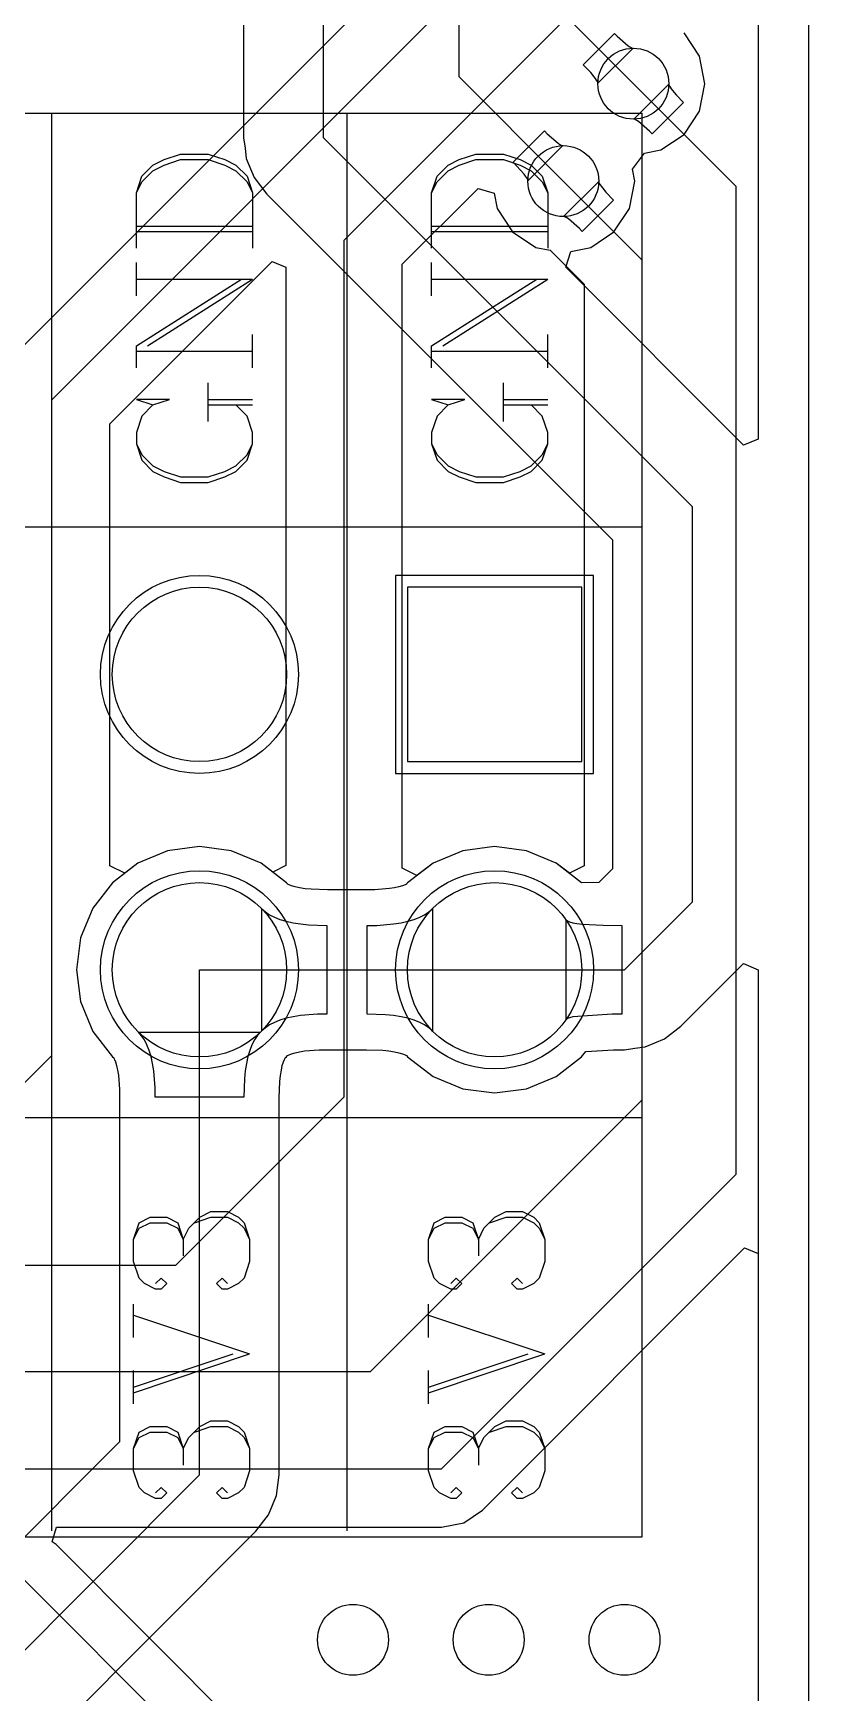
# Model space of a CAD drawing. Header units: millimetres. Extents: x 36 to 139, y 37 to 145.
# Drawn here: x 132.17 to 138.85, y 86.07 to 100.35 of the extents above; entities that cross this region are included whole.
import ezdxf

# ---------------------------------------------------------------- set-up
doc = ezdxf.new("R2010")
doc.units = ezdxf.units.MM
for name, color, linetype in [('BottomLayer', 5, 'Continuous'), ('BottomSolder', 6, 'Continuous'), ('KeepOutLayer', 6, 'Continuous'), ('MultiLayer', 9, 'Continuous'), ('TopLayer', 1, 'Continuous'), ('TopOverlay', 2, 'Continuous'), ('TopSolder', 216, 'Continuous')]:
    doc.layers.add(name, color=color, linetype=linetype)

# ---------------------------------------------------------------- blocks, each defined once
blk = doc.blocks.new('HDR2X11_28')
at = {"layer": 'BottomLayer'}
for p, q in [((-0.75, 0.75), (-0.75, -0.75)), ((0.75, 0.75), (-0.75, 0.75)), ((0.75, -0.75), (0.75, 0.75)), ((-0.75, -0.75), (0.75, -0.75))]:
    blk.add_line(p, q, dxfattribs=at)
for centre in [(0, 2.54), (2.54, 2.54), (2.54, 0)]:
    blk.add_circle(centre, 0.75, dxfattribs=at)
at = {"layer": 'BottomSolder'}
for p, q in [((-0.852, 0.852), (-0.852, -0.852)), ((0.852, 0.852), (-0.852, 0.852)), ((0.852, -0.852), (0.852, 0.852)), ((-0.852, -0.852), (0.852, -0.852))]:
    blk.add_line(p, q, dxfattribs=at)
for centre in [(0, 2.54), (2.54, 2.54), (2.54, 0)]:
    blk.add_circle(centre, 0.852, dxfattribs=at)
at = {"layer": 'MultiLayer'}
for p, q in [((-0.75, 0.75), (-0.75, -0.75)), ((0.75, 0.75), (-0.75, 0.75)), ((0.75, -0.75), (0.75, 0.75)), ((-0.75, -0.75), (0.75, -0.75))]:
    blk.add_line(p, q, dxfattribs=at)
for centre in [(0, 2.54), (2.54, 2.54), (2.54, 0)]:
    blk.add_circle(centre, 0.75, dxfattribs=at)
at = {"layer": 'TopLayer'}
for p, q in [((-0.75, 0.75), (-0.75, -0.75)), ((0.75, 0.75), (-0.75, 0.75)), ((0.75, -0.75), (0.75, 0.75)), ((-0.75, -0.75), (0.75, -0.75))]:
    blk.add_line(p, q, dxfattribs=at)
for centre in [(0, 2.54), (2.54, 2.54), (2.54, 0)]:
    blk.add_circle(centre, 0.75, dxfattribs=at)
at = {"layer": 'TopOverlay'}
for p, q in [((-1.27, 3.81), (-1.27, -1.27)), ((26.67, 3.81), (-1.27, 3.81)), ((26.67, -1.27), (-1.27, -1.27))]:
    blk.add_line(p, q, dxfattribs=at)
at = {"layer": 'TopSolder'}
for p, q in [((-0.852, 0.852), (-0.852, -0.852)), ((0.852, 0.852), (-0.852, 0.852)), ((0.852, -0.852), (0.852, 0.852)), ((-0.852, -0.852), (0.852, -0.852))]:
    blk.add_line(p, q, dxfattribs=at)
for centre in [(0, 2.54), (2.54, 2.54), (2.54, 0)]:
    blk.add_circle(centre, 0.852, dxfattribs=at)

msp = doc.modelspace()

# ---------------------------------------------------------------- linework, layer by layer
at = {"layer": 'BottomLayer'}
for p, q in [((138.413, 129.486), (138.413, 96.856)), ((134.671, 99.447), (134.671, 110.961)), ((133.984, 110.676), (133.984, 99.447)), ((135.839, 99.97), (135.839, 103.297)), ((136.703, 100.547), (137.338, 99.912)), ((136.906, 100.075), (137.175, 100.344)), ((137.175, 100.344), (137.2, 100.32)), ((137.908, 100.148), (137.774, 100.348)), ((137.335, 100.217), (137.033, 99.915)), ((137.2, 100.32), (137.294, 100.237)), ((137.294, 100.237), (137.307, 100.228)), ((137.307, 100.228), (137.318, 100.222)), ((137.318, 100.222), (137.327, 100.218)), ((137.327, 100.218), (137.335, 100.217)), ((136.971, 100.007), (136.906, 100.075)), ((137.954, 99.912), (137.908, 100.148)), ((135.839, 99.97), (136.735, 99.074)), ((137.001, 99.971), (136.971, 100.007)), ((137.013, 99.956), (137.001, 99.971)), ((137.022, 99.943), (137.013, 99.956)), ((137.028, 99.932), (137.022, 99.943)), ((137.032, 99.922), (137.028, 99.932)), ((137.033, 99.915), (137.032, 99.922)), ((137.908, 99.676), (137.954, 99.912)), ((137.774, 99.476), (137.908, 99.676)), ((136.303, 99.237), (136.572, 99.506)), ((136.572, 99.506), (136.597, 99.482)), ((136.597, 99.482), (136.691, 99.399)), ((137.574, 99.342), (137.774, 99.476)), ((133.984, 99.447), (133.984, 99.447)), ((133.984, 99.447), (133.996, 99.358)), ((133.996, 99.358), (134.007, 99.27)), ((134.671, 99.447), (137.846, 96.272)), ((136.732, 99.379), (136.431, 99.077)), ((136.691, 99.399), (136.704, 99.39)), ((136.704, 99.39), (136.716, 99.384)), ((136.716, 99.384), (136.725, 99.38)), ((136.725, 99.38), (136.732, 99.379)), ((137.434, 99.314), (137.574, 99.342)), ((134.007, 99.27), (134.076, 99.104)), ((136.368, 99.169), (136.303, 99.237)), ((137.331, 99.177), (137.434, 99.314)), ((134.076, 99.104), (134.185, 98.962)), ((136.399, 99.133), (136.368, 99.169)), ((136.41, 99.118), (136.399, 99.133)), ((136.419, 99.105), (136.41, 99.118)), ((136.426, 99.093), (136.419, 99.105)), ((136.429, 99.084), (136.426, 99.093)), ((136.431, 99.077), (136.429, 99.084)), ((137.305, 98.838), (137.352, 99.074)), ((137.352, 99.074), (137.331, 99.177)), ((134.185, 98.962), (137.159, 95.988)), ((137.171, 98.638), (137.305, 98.838)), ((136.971, 98.504), (137.171, 98.638)), ((136.799, 98.47), (136.971, 98.504)), ((136.756, 98.333), (136.799, 98.47)), ((138.286, 96.804), (136.756, 98.333)), ((138.413, 96.856), (138.286, 96.804)), ((137.846, 92.876), (137.846, 96.272)), ((137.159, 95.988), (137.159, 93.161)), ((133.604, 93.351), (133.33, 93.315)), ((133.878, 93.315), (133.604, 93.351)), ((136.144, 93.351), (135.87, 93.315)), ((136.418, 93.315), (136.144, 93.351)), ((133.074, 93.209), (132.855, 93.041)), ((133.33, 93.315), (133.074, 93.209)), ((134.134, 93.209), (133.878, 93.315)), ((134.353, 93.041), (134.134, 93.209)), ((135.614, 93.209), (135.395, 93.041)), ((135.87, 93.315), (135.614, 93.209)), ((136.674, 93.209), (136.418, 93.315)), ((136.893, 93.041), (136.674, 93.209)), ((137.159, 93.161), (137.04, 93.042)), ((132.855, 93.041), (132.687, 92.822)), ((134.361, 93.03), (134.353, 93.041)), ((134.363, 93.029), (134.361, 93.03)), ((134.375, 93.023), (134.363, 93.029)), ((134.397, 93.014), (134.375, 93.023)), ((134.427, 93.005), (134.397, 93.014)), ((134.466, 92.997), (134.427, 93.005)), ((134.513, 92.989), (134.466, 92.997)), ((134.565, 92.984), (134.513, 92.989)), ((134.706, 92.979), (134.565, 92.984)), ((135.045, 92.979), (134.706, 92.979)), ((135.114, 92.98), (135.045, 92.979)), ((135.239, 92.99), (135.114, 92.98)), ((135.282, 92.997), (135.239, 92.99)), ((135.321, 93.005), (135.282, 92.997)), ((135.351, 93.014), (135.321, 93.005)), ((135.373, 93.023), (135.351, 93.014)), ((135.385, 93.029), (135.373, 93.023)), ((135.387, 93.03), (135.385, 93.029)), ((135.395, 93.041), (135.387, 93.03)), ((137.04, 93.042), (136.893, 93.041)), ((132.687, 92.822), (132.581, 92.566)), ((134.14, 91.767), (134.14, 92.817)), ((134.14, 92.817), (134.171, 92.79)), ((134.171, 92.79), (134.207, 92.765)), ((135.541, 92.765), (135.577, 92.79)), ((135.577, 92.79), (135.608, 92.817)), ((135.608, 92.817), (135.608, 91.767)), ((137.262, 92.292), (137.846, 92.876)), ((134.207, 92.765), (134.249, 92.744)), ((134.249, 92.744), (134.297, 92.725)), ((134.297, 92.725), (134.35, 92.709)), ((134.35, 92.709), (134.409, 92.696)), ((134.409, 92.696), (134.473, 92.686)), ((134.473, 92.686), (134.543, 92.679)), ((134.543, 92.679), (134.7, 92.673)), ((134.7, 92.673), (134.7, 91.911)), ((135.048, 92.673), (135.129, 92.674)), ((135.048, 91.911), (135.048, 92.673)), ((135.129, 92.674), (135.275, 92.686)), ((135.275, 92.686), (135.339, 92.696)), ((135.339, 92.696), (135.398, 92.709)), ((135.398, 92.709), (135.451, 92.725)), ((135.451, 92.725), (135.499, 92.744)), ((135.499, 92.744), (135.541, 92.765)), ((136.759, 91.863), (136.759, 92.721)), ((136.759, 92.721), (136.77, 92.712)), ((136.77, 92.712), (136.789, 92.704)), ((136.789, 92.704), (136.817, 92.696)), ((136.817, 92.696), (136.852, 92.69)), ((136.852, 92.69), (136.896, 92.685)), ((136.896, 92.685), (137.078, 92.675)), ((137.078, 92.675), (137.24, 92.673)), ((137.24, 92.673), (137.24, 91.911)), ((132.581, 92.566), (132.545, 92.292)), ((137.747, 91.806), (138.286, 92.345)), ((138.286, 92.345), (138.413, 92.292)), ((132.545, 92.292), (132.581, 92.018)), ((133.604, 92.292), (136.144, 92.292)), ((133.604, 87.949), (133.604, 92.292)), ((136.144, 92.292), (136.144, 92.292)), ((136.144, 92.292), (137.262, 92.292)), ((138.413, 92.292), (138.413, 74.385)), ((132.581, 92.018), (132.687, 91.762)), ((134.7, 91.911), (134.619, 91.91)), ((135.205, 91.905), (135.048, 91.911)), ((137.155, 91.911), (136.817, 91.888)), ((137.24, 91.911), (137.155, 91.911)), ((134.171, 91.794), (134.14, 91.767)), ((134.207, 91.819), (134.171, 91.794)), ((134.249, 91.84), (134.207, 91.819)), ((134.297, 91.859), (134.249, 91.84)), ((134.35, 91.875), (134.297, 91.859)), ((134.409, 91.888), (134.35, 91.875)), ((134.473, 91.898), (134.409, 91.888)), ((134.619, 91.91), (134.473, 91.898)), ((135.275, 91.898), (135.205, 91.905)), ((135.339, 91.888), (135.275, 91.898)), ((135.398, 91.875), (135.339, 91.888)), ((135.451, 91.859), (135.398, 91.875)), ((135.499, 91.84), (135.451, 91.859)), ((135.541, 91.819), (135.499, 91.84)), ((135.577, 91.794), (135.541, 91.819)), ((135.608, 91.767), (135.577, 91.794)), ((136.77, 91.872), (136.759, 91.863)), ((136.789, 91.88), (136.77, 91.872)), ((136.817, 91.888), (136.789, 91.88)), ((137.605, 91.697), (137.747, 91.806)), ((132.687, 91.762), (132.855, 91.543)), ((133.106, 91.725), (133.079, 91.756)), ((133.079, 91.756), (134.129, 91.756)), ((133.131, 91.689), (133.106, 91.725)), ((133.152, 91.647), (133.131, 91.689)), ((133.171, 91.599), (133.152, 91.647)), ((134.056, 91.647), (134.037, 91.599)), ((134.077, 91.689), (134.056, 91.647)), ((134.102, 91.725), (134.077, 91.689)), ((134.129, 91.756), (134.102, 91.725)), ((137.35, 91.617), (137.439, 91.629)), ((137.439, 91.629), (137.605, 91.697)), ((132.855, 91.543), (132.866, 91.535)), ((132.866, 91.535), (132.867, 91.533)), ((132.867, 91.533), (132.873, 91.521)), ((132.873, 91.521), (132.882, 91.499)), ((132.882, 91.499), (132.891, 91.469)), ((133.187, 91.546), (133.171, 91.599)), ((133.2, 91.487), (133.187, 91.546)), ((133.21, 91.423), (133.2, 91.487)), ((134.008, 91.487), (133.998, 91.423)), ((134.021, 91.546), (134.008, 91.487)), ((134.037, 91.599), (134.021, 91.546)), ((134.317, 91.469), (134.326, 91.499)), ((134.326, 91.499), (134.335, 91.521)), ((134.335, 91.521), (134.341, 91.533)), ((134.341, 91.533), (134.342, 91.535)), ((134.342, 91.535), (134.353, 91.543)), ((134.353, 91.543), (134.361, 91.554)), ((134.361, 91.554), (134.363, 91.555)), ((134.363, 91.555), (134.375, 91.561)), ((134.375, 91.561), (134.397, 91.57)), ((134.397, 91.57), (134.427, 91.579)), ((134.427, 91.579), (134.466, 91.587)), ((134.466, 91.587), (134.509, 91.594)), ((134.509, 91.594), (134.634, 91.604)), ((134.634, 91.604), (134.703, 91.605)), ((134.703, 91.605), (135.042, 91.605)), ((135.042, 91.605), (135.183, 91.6)), ((135.183, 91.6), (135.235, 91.595)), ((135.235, 91.595), (135.282, 91.587)), ((135.282, 91.587), (135.321, 91.579)), ((135.321, 91.579), (135.351, 91.57)), ((135.351, 91.57), (135.373, 91.561)), ((135.373, 91.561), (135.385, 91.555)), ((135.385, 91.555), (135.387, 91.554)), ((135.387, 91.554), (135.395, 91.543)), ((135.395, 91.543), (135.614, 91.375)), ((136.674, 91.375), (136.893, 91.543)), ((136.893, 91.543), (136.928, 91.589)), ((136.928, 91.589), (137.166, 91.605)), ((137.166, 91.605), (137.241, 91.605)), ((137.241, 91.605), (137.262, 91.605)), ((137.262, 91.605), (137.35, 91.617)), ((137.262, 91.605), (137.262, 91.605)), ((132.891, 91.469), (132.899, 91.43)), ((132.899, 91.43), (132.906, 91.387)), ((132.906, 91.387), (132.916, 91.262)), ((133.222, 91.277), (133.21, 91.423)), ((133.991, 91.353), (133.985, 91.196)), ((133.998, 91.423), (133.991, 91.353)), ((134.296, 91.331), (134.301, 91.383)), ((134.301, 91.383), (134.309, 91.43)), ((134.309, 91.43), (134.317, 91.469)), ((135.614, 91.375), (135.87, 91.269)), ((136.418, 91.269), (136.674, 91.375)), ((132.916, 91.262), (132.917, 91.193)), ((133.223, 91.196), (133.222, 91.277)), ((134.291, 91.19), (134.296, 91.331)), ((135.87, 91.269), (136.144, 91.233)), ((136.144, 91.233), (136.418, 91.269)), ((132.917, 91.193), (132.917, 88.233)), ((133.985, 91.196), (133.223, 91.196)), ((134.291, 87.949), (134.291, 91.19)), ((132.917, 88.233), (131.414, 86.73)), ((131.737, 86.082), (133.604, 87.949)), ((134.267, 87.771), (134.291, 87.949)), ((134.291, 87.949), (134.291, 87.949)), ((134.199, 87.605), (134.267, 87.771)), ((134.09, 87.463), (134.199, 87.605)), ((132.223, 85.596), (134.09, 87.463))]:
    msp.add_line(p, q, dxfattribs=at)
for centre in [(137.338, 99.912), (136.735, 99.074), (134.925, 86.53), (136.093, 86.53), (137.262, 86.53)]:
    msp.add_circle(centre, 0.305, dxfattribs=at)
at = {"layer": 'KeepOutLayer'}
msp.add_line((138.848, 44.921), (138.848, 129.921), dxfattribs=at)
at = {"layer": 'MultiLayer'}
for centre in [(137.338, 99.912), (136.735, 99.074), (134.925, 86.53), (136.093, 86.53), (137.262, 86.53)]:
    msp.add_circle(centre, 0.305, dxfattribs=at)
at = {"layer": 'TopLayer'}
for p, q in [((132.334, 97.194), (137.523, 102.384)), ((136.74, 102.307), (131.98, 97.548)), ((134.849, 98.566), (138.204, 101.922)), ((137.338, 99.912), (138.222, 99.028)), ((137.341, 99.607), (137.643, 99.909)), ((137.643, 99.909), (137.644, 99.902)), ((137.644, 99.902), (137.648, 99.892)), ((137.648, 99.892), (137.654, 99.881)), ((137.654, 99.881), (137.663, 99.868)), ((137.663, 99.868), (137.674, 99.853)), ((137.674, 99.853), (137.705, 99.817)), ((137.705, 99.817), (137.77, 99.749)), ((137.77, 99.749), (137.501, 99.48)), ((137.348, 99.606), (137.341, 99.607)), ((137.357, 99.602), (137.348, 99.606)), ((137.369, 99.596), (137.357, 99.602)), ((137.382, 99.587), (137.369, 99.596)), ((137.476, 99.504), (137.382, 99.587)), ((137.501, 99.48), (137.476, 99.504)), ((136.735, 99.074), (137.414, 98.395)), ((136.738, 98.769), (137.04, 99.071)), ((137.04, 99.071), (137.041, 99.063)), ((137.041, 99.063), (137.045, 99.054)), ((137.045, 99.054), (137.051, 99.043)), ((135.349, 98.359), (136.002, 99.012)), ((136.002, 99.012), (136.139, 98.97)), ((136.139, 98.97), (136.166, 98.838)), ((137.168, 98.911), (136.898, 98.642)), ((137.051, 99.043), (137.06, 99.03)), ((137.06, 99.03), (137.072, 99.015)), ((137.072, 99.015), (137.102, 98.979)), ((137.102, 98.979), (137.168, 98.911)), ((138.222, 90.535), (138.222, 99.028)), ((136.166, 98.838), (136.299, 98.638)), ((136.746, 98.768), (136.738, 98.769)), ((136.755, 98.764), (136.746, 98.768)), ((136.766, 98.758), (136.755, 98.764)), ((136.299, 98.638), (136.499, 98.504)), ((136.779, 98.749), (136.766, 98.758)), ((136.874, 98.666), (136.779, 98.749)), ((136.898, 98.642), (136.874, 98.666)), ((134.849, 91.2), (134.849, 98.566)), ((136.499, 98.504), (136.622, 98.48)), ((136.622, 98.48), (136.623, 98.479)), ((136.623, 98.479), (136.914, 98.188)), ((132.834, 96.987), (134.231, 98.384)), ((134.231, 98.384), (134.348, 98.335)), ((134.348, 98.335), (134.348, 93.188)), ((135.349, 93.165), (135.349, 98.359)), ((137.414, 91.174), (137.414, 98.395)), ((136.914, 98.188), (136.914, 93.185)), ((132.334, 91.555), (132.334, 97.194)), ((132.834, 93.185), (132.834, 96.987)), ((133.604, 93.351), (133.33, 93.315)), ((133.878, 93.315), (133.604, 93.351)), ((136.144, 93.351), (135.87, 93.315)), ((136.418, 93.315), (136.144, 93.351)), ((133.074, 93.209), (132.961, 93.122)), ((133.33, 93.315), (133.074, 93.209)), ((134.134, 93.209), (133.878, 93.315)), ((134.235, 93.132), (134.134, 93.209)), ((135.614, 93.209), (135.476, 93.103)), ((135.87, 93.315), (135.614, 93.209)), ((136.674, 93.209), (136.418, 93.315)), ((136.787, 93.122), (136.674, 93.209)), ((132.961, 93.122), (132.834, 93.185)), ((134.348, 93.188), (134.235, 93.132)), ((135.476, 93.103), (135.349, 93.165)), ((136.914, 93.185), (136.787, 93.122)), ((131.42, 90.641), (132.334, 91.555)), ((133.401, 89.752), (134.849, 91.2)), ((135.077, 88.838), (137.414, 91.174)), ((135.687, 87.999), (138.222, 90.535)), ((136.04, 87.646), (138.295, 89.901)), ((138.295, 89.901), (138.413, 89.852)), ((138.413, 89.852), (138.413, 74.437)), ((105.893, 89.752), (133.401, 89.752)), ((111.938, 88.838), (135.077, 88.838)), ((112.573, 87.999), (135.687, 87.999)), ((135.878, 87.537), (136.04, 87.646)), ((132.335, 87.372), (132.373, 87.499)), ((132.373, 87.499), (135.687, 87.499)), ((135.687, 87.499), (135.878, 87.537)), ((132.37, 87.349), (132.335, 87.372)), ((135.341, 84.377), (132.37, 87.349)), ((132.08, 87.06), (135.052, 84.088))]:
    msp.add_line(p, q, dxfattribs=at)
for centre in [(137.338, 99.912), (136.735, 99.074), (134.925, 86.53), (136.093, 86.53), (137.262, 86.53)]:
    msp.add_circle(centre, 0.305, dxfattribs=at)
at = {"layer": 'TopOverlay'}
for p, q in [((109.474, 99.658), (137.414, 99.658)), ((132.334, 96.102), (132.334, 99.658)), ((132.334, 91.022), (132.334, 99.658)), ((134.874, 91.022), (134.874, 99.658)), ((137.414, 96.102), (137.414, 99.658)), ((133.109, 99.116), (133.204, 99.211)), ((133.204, 99.211), (133.299, 99.259)), ((133.204, 99.163), (133.299, 99.211)), ((133.299, 99.259), (133.442, 99.306)), ((133.299, 99.211), (133.442, 99.259)), ((133.442, 99.306), (133.68, 99.306)), ((133.442, 99.259), (133.68, 99.259)), ((133.68, 99.306), (133.823, 99.259)), ((133.68, 99.259), (133.823, 99.211)), ((133.823, 99.259), (133.918, 99.211)), ((133.823, 99.211), (133.918, 99.163)), ((133.918, 99.211), (134.014, 99.116)), ((135.649, 99.116), (135.744, 99.211)), ((135.744, 99.211), (135.839, 99.259)), ((135.744, 99.163), (135.839, 99.211)), ((135.839, 99.259), (135.982, 99.306)), ((135.839, 99.211), (135.982, 99.259)), ((135.982, 99.306), (136.22, 99.306)), ((135.982, 99.259), (136.22, 99.259)), ((136.22, 99.306), (136.363, 99.259)), ((136.22, 99.259), (136.363, 99.211)), ((136.363, 99.259), (136.458, 99.211)), ((136.363, 99.211), (136.458, 99.163)), ((136.458, 99.211), (136.554, 99.116)), ((133.061, 98.973), (133.109, 99.116)), ((133.061, 98.973), (133.109, 99.068)), ((133.109, 99.068), (133.204, 99.163)), ((133.918, 99.163), (134.014, 99.068)), ((134.014, 99.116), (134.061, 98.973)), ((134.014, 99.068), (134.061, 98.973)), ((135.601, 98.973), (135.649, 99.116)), ((135.601, 98.973), (135.649, 99.068)), ((135.649, 99.068), (135.744, 99.163)), ((136.458, 99.163), (136.554, 99.068)), ((136.554, 99.116), (136.601, 98.973)), ((136.554, 99.068), (136.601, 98.973)), ((133.061, 98.497), (133.061, 98.973)), ((134.061, 98.973), (134.061, 98.497)), ((135.601, 98.497), (135.601, 98.973)), ((136.601, 98.973), (136.601, 98.497)), ((133.061, 98.687), (134.061, 98.687)), ((133.061, 98.64), (134.061, 98.64)), ((135.601, 98.687), (136.601, 98.687)), ((135.601, 98.64), (136.601, 98.64)), ((133.061, 98.087), (133.061, 98.373)), ((135.601, 98.087), (135.601, 98.373)), ((133.061, 97.659), (133.966, 98.23)), ((133.061, 98.23), (134.061, 98.23)), ((133.157, 97.659), (134.061, 98.23)), ((135.601, 97.659), (136.506, 98.23)), ((135.601, 98.23), (136.601, 98.23)), ((135.697, 97.659), (136.601, 98.23)), ((133.061, 97.469), (133.061, 97.659)), ((134.061, 97.469), (134.061, 97.754)), ((135.601, 97.469), (135.601, 97.659)), ((136.601, 97.469), (136.601, 97.754)), ((133.061, 97.611), (134.061, 97.611)), ((135.601, 97.611), (136.601, 97.611)), ((133.68, 97.007), (133.68, 97.34)), ((136.22, 97.007), (136.22, 97.34)), ((133.347, 97.197), (133.061, 97.197)), ((133.061, 97.197), (133.204, 97.15)), ((133.204, 97.15), (133.347, 97.197)), ((133.68, 97.197), (134.061, 97.197)), ((135.887, 97.197), (135.601, 97.197)), ((135.601, 97.197), (135.744, 97.15)), ((135.744, 97.15), (135.887, 97.197)), ((136.22, 97.197), (136.601, 97.197)), ((133.109, 97.054), (133.061, 96.911)), ((133.204, 97.15), (133.109, 97.054)), ((133.68, 97.15), (134.061, 97.15)), ((134.014, 97.054), (133.918, 97.15)), ((134.061, 96.911), (134.014, 97.054)), ((135.649, 97.054), (135.601, 96.911)), ((135.744, 97.15), (135.649, 97.054)), ((136.22, 97.15), (136.601, 97.15)), ((136.554, 97.054), (136.458, 97.15)), ((136.601, 96.911), (136.554, 97.054)), ((133.061, 96.911), (133.061, 96.816)), ((134.061, 96.816), (134.061, 96.911)), ((135.601, 96.911), (135.601, 96.816)), ((136.601, 96.816), (136.601, 96.911)), ((133.061, 96.816), (133.109, 96.673)), ((133.061, 96.816), (133.109, 96.721)), ((134.014, 96.673), (134.061, 96.816)), ((134.014, 96.721), (134.061, 96.816)), ((135.601, 96.816), (135.649, 96.673)), ((135.601, 96.816), (135.649, 96.721)), ((136.554, 96.673), (136.601, 96.816)), ((136.554, 96.721), (136.601, 96.816)), ((133.109, 96.721), (133.204, 96.626)), ((133.109, 96.673), (133.204, 96.578)), ((133.204, 96.626), (133.299, 96.578)), ((133.823, 96.578), (133.918, 96.626)), ((133.918, 96.626), (134.014, 96.721)), ((133.918, 96.578), (134.014, 96.673)), ((135.649, 96.721), (135.744, 96.626)), ((135.649, 96.673), (135.744, 96.578)), ((135.744, 96.626), (135.839, 96.578)), ((136.363, 96.578), (136.458, 96.626)), ((136.458, 96.626), (136.554, 96.721)), ((136.458, 96.578), (136.554, 96.673)), ((133.204, 96.578), (133.299, 96.531)), ((133.299, 96.578), (133.442, 96.531)), ((133.299, 96.531), (133.442, 96.483)), ((133.442, 96.531), (133.68, 96.531)), ((133.442, 96.483), (133.68, 96.483)), ((133.68, 96.531), (133.823, 96.578)), ((133.68, 96.483), (133.823, 96.531)), ((133.823, 96.531), (133.918, 96.578)), ((135.744, 96.578), (135.839, 96.531)), ((135.839, 96.578), (135.982, 96.531)), ((135.839, 96.531), (135.982, 96.483)), ((135.982, 96.531), (136.22, 96.531)), ((135.982, 96.483), (136.22, 96.483)), ((136.22, 96.531), (136.363, 96.578)), ((136.22, 96.483), (136.363, 96.531)), ((136.363, 96.531), (136.458, 96.578)), ((132.334, 87.466), (132.334, 91.022)), ((134.874, 87.466), (134.874, 91.022)), ((137.414, 87.415), (137.414, 91.022)), ((137.414, 87.466), (137.414, 91.022)), ((133.607, 90.164), (133.703, 90.212)), ((133.703, 90.212), (133.845, 90.212)), ((133.845, 90.212), (133.941, 90.164)), ((136.147, 90.164), (136.243, 90.212)), ((136.243, 90.212), (136.385, 90.212)), ((136.385, 90.212), (136.481, 90.164)), ((133.036, 89.973), (133.084, 90.116)), ((133.036, 89.973), (133.084, 90.069)), ((133.084, 90.116), (133.179, 90.164)), ((133.084, 90.069), (133.179, 90.116)), ((133.179, 90.164), (133.322, 90.164)), ((133.179, 90.116), (133.322, 90.116)), ((133.322, 90.164), (133.417, 90.116)), ((133.322, 90.116), (133.417, 90.069)), ((133.417, 90.116), (133.464, 89.973)), ((133.417, 90.069), (133.464, 89.973)), ((133.464, 89.973), (133.512, 90.069)), ((133.512, 90.069), (133.607, 90.164)), ((133.56, 90.116), (133.703, 90.164)), ((133.703, 90.164), (133.845, 90.164)), ((133.845, 90.164), (133.941, 90.116)), ((133.941, 90.164), (133.988, 90.116)), ((133.941, 90.116), (133.988, 90.069)), ((133.988, 90.116), (134.036, 89.973)), ((133.988, 90.069), (134.036, 89.973)), ((135.576, 89.973), (135.624, 90.116)), ((135.576, 89.973), (135.624, 90.069)), ((135.624, 90.116), (135.719, 90.164)), ((135.624, 90.069), (135.719, 90.116)), ((135.719, 90.164), (135.862, 90.164)), ((135.719, 90.116), (135.862, 90.116)), ((135.862, 90.164), (135.957, 90.116)), ((135.862, 90.116), (135.957, 90.069)), ((135.957, 90.116), (136.004, 89.973)), ((135.957, 90.069), (136.004, 89.973)), ((136.004, 89.973), (136.052, 90.069)), ((136.052, 90.069), (136.147, 90.164)), ((136.1, 90.116), (136.243, 90.164)), ((136.243, 90.164), (136.385, 90.164)), ((136.385, 90.164), (136.481, 90.116)), ((136.481, 90.164), (136.528, 90.116)), ((136.481, 90.116), (136.528, 90.069)), ((136.528, 90.116), (136.576, 89.973)), ((136.528, 90.069), (136.576, 89.973)), ((133.036, 89.783), (133.036, 89.973)), ((133.464, 89.973), (133.464, 89.831)), ((134.036, 89.973), (134.036, 89.783)), ((135.576, 89.783), (135.576, 89.973)), ((136.004, 89.973), (136.004, 89.831)), ((136.576, 89.973), (136.576, 89.783)), ((133.084, 89.64), (133.036, 89.783)), ((134.036, 89.783), (133.988, 89.64)), ((135.624, 89.64), (135.576, 89.783)), ((136.576, 89.783), (136.528, 89.64)), ((133.131, 89.593), (133.084, 89.64)), ((133.226, 89.593), (133.274, 89.64)), ((133.274, 89.64), (133.322, 89.593)), ((133.75, 89.593), (133.798, 89.64)), ((133.798, 89.64), (133.845, 89.593)), ((133.988, 89.64), (133.941, 89.593)), ((135.671, 89.593), (135.624, 89.64)), ((135.766, 89.593), (135.814, 89.64)), ((135.814, 89.64), (135.862, 89.593)), ((136.29, 89.593), (136.338, 89.64)), ((136.338, 89.64), (136.385, 89.593)), ((136.528, 89.64), (136.481, 89.593)), ((133.226, 89.545), (133.131, 89.593)), ((133.274, 89.545), (133.226, 89.545)), ((133.322, 89.593), (133.274, 89.545)), ((133.798, 89.545), (133.75, 89.593)), ((133.845, 89.545), (133.798, 89.545)), ((133.941, 89.593), (133.845, 89.545)), ((135.766, 89.545), (135.671, 89.593)), ((135.814, 89.545), (135.766, 89.545)), ((135.862, 89.593), (135.814, 89.545)), ((136.338, 89.545), (136.29, 89.593)), ((136.385, 89.545), (136.338, 89.545)), ((136.481, 89.593), (136.385, 89.545)), ((133.036, 89.131), (133.036, 89.416)), ((135.576, 89.131), (135.576, 89.416)), ((133.036, 89.321), (134.036, 88.988)), ((135.576, 89.321), (136.576, 88.988)), ((133.036, 88.655), (134.036, 88.988)), ((133.036, 88.702), (133.893, 88.988)), ((135.576, 88.655), (136.576, 88.988)), ((135.576, 88.702), (136.433, 88.988)), ((133.036, 88.56), (133.036, 88.845)), ((135.576, 88.56), (135.576, 88.845)), ((133.084, 88.317), (133.179, 88.364)), ((133.179, 88.364), (133.322, 88.364)), ((133.322, 88.364), (133.417, 88.317)), ((133.512, 88.269), (133.607, 88.364)), ((133.56, 88.317), (133.703, 88.364)), ((133.607, 88.364), (133.703, 88.412)), ((133.703, 88.412), (133.845, 88.412)), ((133.703, 88.364), (133.845, 88.364)), ((133.845, 88.412), (133.941, 88.364)), ((133.845, 88.364), (133.941, 88.317)), ((133.941, 88.364), (133.988, 88.317)), ((135.624, 88.317), (135.719, 88.364)), ((135.719, 88.364), (135.862, 88.364)), ((135.862, 88.364), (135.957, 88.317)), ((136.052, 88.269), (136.147, 88.364)), ((136.1, 88.317), (136.243, 88.364)), ((136.147, 88.364), (136.243, 88.412)), ((136.243, 88.412), (136.385, 88.412)), ((136.243, 88.364), (136.385, 88.364)), ((136.385, 88.412), (136.481, 88.364)), ((136.385, 88.364), (136.481, 88.317)), ((136.481, 88.364), (136.528, 88.317)), ((133.036, 88.174), (133.084, 88.317)), ((133.036, 88.174), (133.084, 88.269)), ((133.084, 88.269), (133.179, 88.317)), ((133.179, 88.317), (133.322, 88.317)), ((133.322, 88.317), (133.417, 88.269)), ((133.417, 88.317), (133.464, 88.174)), ((133.417, 88.269), (133.464, 88.174)), ((133.464, 88.174), (133.512, 88.269)), ((133.941, 88.317), (133.988, 88.269)), ((133.988, 88.317), (134.036, 88.174)), ((133.988, 88.269), (134.036, 88.174)), ((135.576, 88.174), (135.624, 88.317)), ((135.576, 88.174), (135.624, 88.269)), ((135.624, 88.269), (135.719, 88.317)), ((135.719, 88.317), (135.862, 88.317)), ((135.862, 88.317), (135.957, 88.269)), ((135.957, 88.317), (136.004, 88.174)), ((135.957, 88.269), (136.004, 88.174)), ((136.004, 88.174), (136.052, 88.269)), ((136.481, 88.317), (136.528, 88.269)), ((136.528, 88.317), (136.576, 88.174)), ((136.528, 88.269), (136.576, 88.174)), ((133.036, 87.983), (133.036, 88.174)), ((133.464, 88.174), (133.464, 88.031)), ((134.036, 88.174), (134.036, 87.983)), ((135.576, 87.983), (135.576, 88.174)), ((136.004, 88.174), (136.004, 88.031)), ((136.576, 88.174), (136.576, 87.983)), ((133.084, 87.841), (133.036, 87.983)), ((134.036, 87.983), (133.988, 87.841)), ((135.624, 87.841), (135.576, 87.983)), ((136.576, 87.983), (136.528, 87.841)), ((133.131, 87.793), (133.084, 87.841)), ((133.226, 87.745), (133.131, 87.793)), ((133.226, 87.793), (133.274, 87.841)), ((133.274, 87.841), (133.322, 87.793)), ((133.322, 87.793), (133.274, 87.745)), ((133.75, 87.793), (133.798, 87.841)), ((133.798, 87.745), (133.75, 87.793)), ((133.798, 87.841), (133.845, 87.793)), ((133.941, 87.793), (133.845, 87.745)), ((133.988, 87.841), (133.941, 87.793)), ((135.671, 87.793), (135.624, 87.841)), ((135.766, 87.745), (135.671, 87.793)), ((135.766, 87.793), (135.814, 87.841)), ((135.814, 87.841), (135.862, 87.793)), ((135.862, 87.793), (135.814, 87.745)), ((136.29, 87.793), (136.338, 87.841)), ((136.338, 87.745), (136.29, 87.793)), ((136.338, 87.841), (136.385, 87.793)), ((136.481, 87.793), (136.385, 87.745)), ((136.528, 87.841), (136.481, 87.793)), ((133.274, 87.745), (133.226, 87.745)), ((133.845, 87.745), (133.798, 87.745)), ((135.814, 87.745), (135.766, 87.745)), ((136.385, 87.745), (136.338, 87.745)), ((109.474, 87.415), (137.414, 87.415))]:
    msp.add_line(p, q, dxfattribs=at)

# ---------------------------------------------------------------- block references
at = {"rotation": 180}
msp.add_blockref('HDR2X11_28', (136.144, 94.832), dxfattribs=at)

doc.saveas('drawing.dxf')
